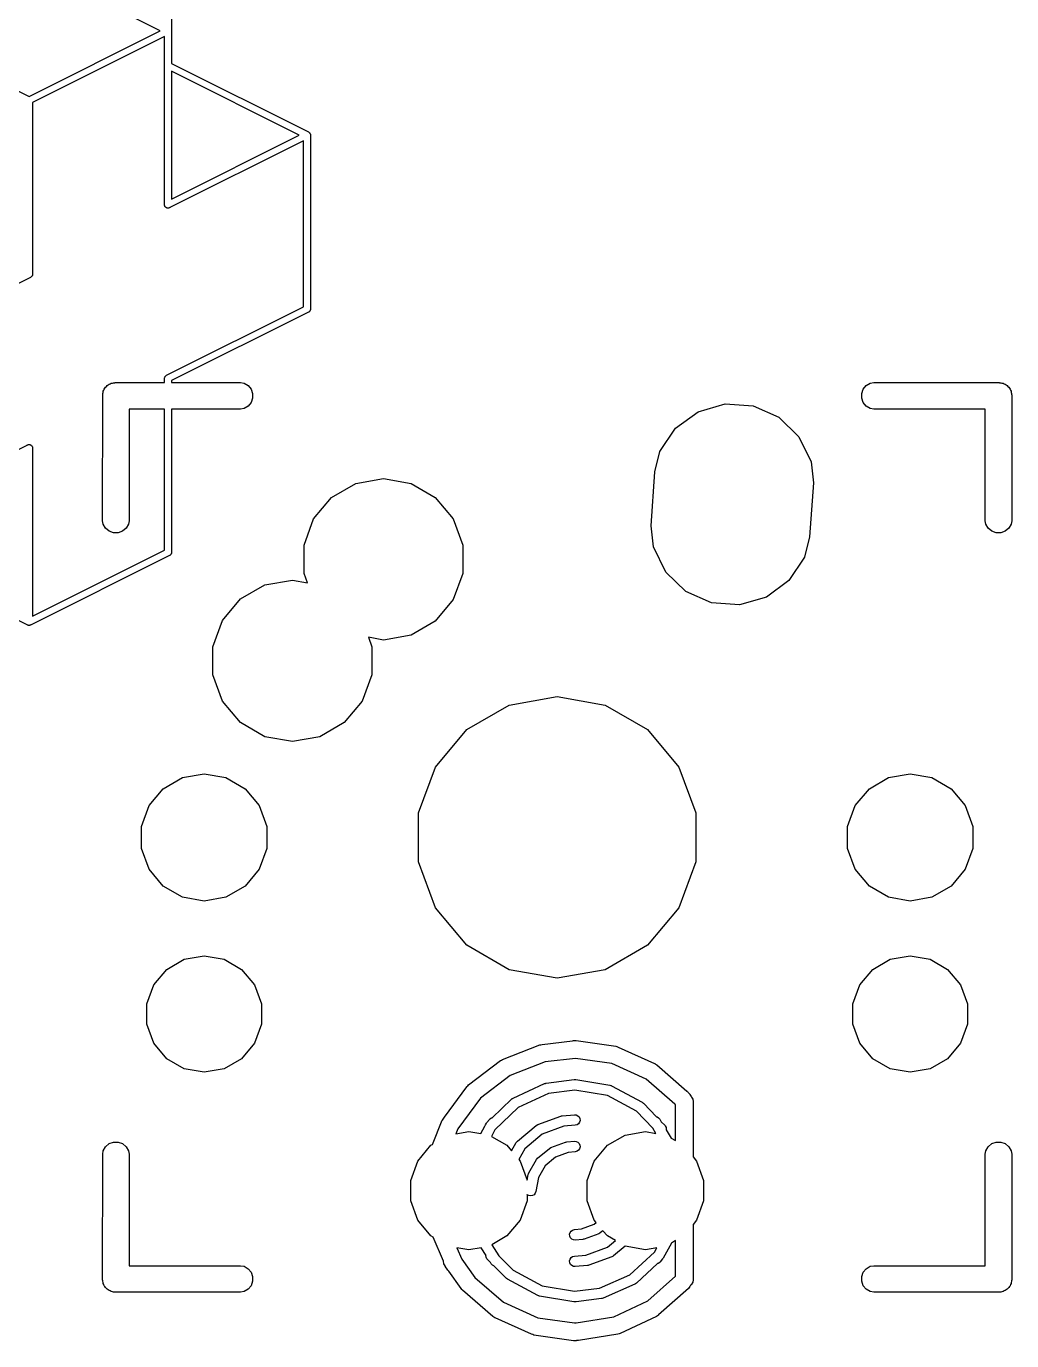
# Model space of a CAD drawing. Extents: x 242.4 to 312.6, y -174.9 to -102.
# Drawn here: x 298.43 to 312.61, y -155.83 to -136.92 of the extents above; entities that cross this region are included whole.
import ezdxf

# ---------------------------------------------------------------- set-up
doc = ezdxf.new("R2010")
doc.units = 0
doc.header["$MEASUREMENT"] = 0
doc.layers.add('BLACK', color=7, linetype='CONTINUOUS')

msp = doc.modelspace()

# ---------------------------------------------------------------- linework, layer by layer
at = {"layer": 'BLACK', "linetype": 'CONTINUOUS'}
for p, q in [((300.358, -136.99), (298.449, -136.035)), ((300.52, -136.081), (300.52, -136.984)), ((296.499, -136.949), (298.47, -137.934)), ((298.47, -137.934), (300.358, -136.99)), ((300.52, -136.984), (300.521, -136.987)), ((300.521, -136.987), (300.52, -136.99)), ((300.52, -136.99), (300.521, -136.993)), ((300.521, -136.993), (300.52, -136.996)), ((300.52, -136.996), (300.52, -137.459)), ((300.42, -137.071), (298.52, -138.021)), ((300.42, -137.487), (300.42, -137.071)), ((300.419, -137.493), (300.42, -137.487)), ((300.42, -137.496), (300.419, -137.493)), ((300.42, -139.484), (300.42, -137.496)), ((300.52, -137.459), (302.49, -138.444)), ((302.358, -138.49), (300.52, -137.571)), ((300.52, -137.571), (300.52, -139.409)), ((298.52, -138.021), (298.52, -140.484)), ((300.52, -139.409), (302.358, -138.49)), ((302.49, -138.444), (302.495, -138.446)), ((302.495, -138.446), (302.497, -138.447)), ((302.497, -138.447), (302.498, -138.448)), ((302.498, -138.448), (302.502, -138.452)), ((302.502, -138.452), (302.507, -138.455)), ((302.507, -138.455), (302.508, -138.456)), ((302.508, -138.456), (302.509, -138.457)), ((302.509, -138.457), (302.51, -138.459)), ((302.51, -138.459), (302.511, -138.46)), ((302.511, -138.46), (302.513, -138.465)), ((302.513, -138.465), (302.517, -138.47)), ((302.517, -138.47), (302.517, -138.471)), ((302.517, -138.471), (302.518, -138.473)), ((302.518, -138.473), (302.518, -138.474)), ((302.518, -138.474), (302.519, -138.476)), ((302.519, -138.476), (302.519, -138.481)), ((302.519, -138.481), (302.521, -138.487)), ((302.521, -138.487), (302.52, -138.49)), ((302.52, -138.49), (302.521, -138.493)), ((302.521, -138.493), (302.52, -138.496)), ((302.52, -138.496), (302.52, -140.987)), ((302.42, -138.571), (300.498, -139.532)), ((302.42, -140.959), (302.42, -138.571)), ((300.419, -139.487), (300.42, -139.484)), ((300.42, -139.493), (300.419, -139.487)), ((300.42, -139.494), (300.42, -139.493)), ((300.421, -139.497), (300.42, -139.494)), ((300.421, -139.504), (300.421, -139.497)), ((300.422, -139.506), (300.421, -139.504)), ((300.422, -139.507), (300.422, -139.506)), ((300.426, -139.514), (300.422, -139.507)), ((300.429, -139.52), (300.426, -139.514)), ((300.43, -139.521), (300.429, -139.52)), ((300.431, -139.523), (300.43, -139.521)), ((300.437, -139.527), (300.431, -139.523)), ((300.442, -139.532), (300.437, -139.527)), ((300.443, -139.533), (300.442, -139.532)), ((300.445, -139.534), (300.443, -139.533)), ((300.452, -139.536), (300.445, -139.534)), ((300.458, -139.539), (300.452, -139.536)), ((300.46, -139.539), (300.458, -139.539)), ((300.461, -139.54), (300.46, -139.539)), ((300.469, -139.54), (300.461, -139.54)), ((300.476, -139.54), (300.469, -139.54)), ((300.477, -139.54), (300.476, -139.54)), ((300.479, -139.54), (300.477, -139.54)), ((300.486, -139.537), (300.479, -139.54)), ((300.488, -139.537), (300.486, -139.537)), ((300.49, -139.536), (300.488, -139.537)), ((300.495, -139.534), (300.49, -139.536)), ((300.498, -139.532), (300.495, -139.534)), ((298.49, -140.536), (296.499, -141.531)), ((298.495, -140.534), (298.49, -140.536)), ((298.497, -140.533), (298.495, -140.534)), ((298.498, -140.532), (298.497, -140.533)), ((298.502, -140.528), (298.498, -140.532)), ((298.507, -140.525), (298.502, -140.528)), ((298.508, -140.524), (298.507, -140.525)), ((298.509, -140.523), (298.508, -140.524)), ((298.51, -140.521), (298.509, -140.523)), ((298.511, -140.52), (298.51, -140.521)), ((298.513, -140.515), (298.511, -140.52)), ((298.517, -140.51), (298.513, -140.515)), ((298.518, -140.507), (298.517, -140.509)), ((298.517, -140.509), (298.517, -140.51)), ((298.519, -140.504), (298.518, -140.506)), ((298.518, -140.506), (298.518, -140.507)), ((298.521, -140.493), (298.519, -140.499)), ((298.519, -140.499), (298.519, -140.504)), ((298.52, -140.484), (298.521, -140.487)), ((298.521, -140.487), (298.52, -140.49)), ((298.52, -140.49), (298.521, -140.493)), ((300.45, -141.944), (302.42, -140.959)), ((302.513, -141.016), (302.509, -141.023)), ((302.517, -141.01), (302.513, -141.016)), ((302.518, -141.007), (302.517, -141.009)), ((302.517, -141.009), (302.517, -141.01)), ((302.519, -141), (302.518, -141.007)), ((302.521, -140.993), (302.519, -141)), ((302.52, -140.987), (302.521, -140.993)), ((302.49, -141.036), (300.52, -142.021)), ((302.495, -141.034), (302.49, -141.036)), ((302.501, -141.029), (302.495, -141.034)), ((302.507, -141.025), (302.501, -141.029)), ((302.508, -141.024), (302.507, -141.025)), ((302.509, -141.023), (302.508, -141.024)), ((300.423, -141.97), (300.427, -141.964)), ((300.427, -141.964), (300.431, -141.957)), ((300.431, -141.957), (300.432, -141.956)), ((300.432, -141.956), (300.433, -141.955)), ((300.433, -141.955), (300.439, -141.951)), ((300.439, -141.951), (300.445, -141.946)), ((300.445, -141.946), (300.45, -141.944)), ((299.547, -142.159), (299.552, -142.143)), ((299.552, -142.143), (299.563, -142.13)), ((299.563, -142.13), (299.572, -142.116)), ((299.572, -142.116), (299.585, -142.105)), ((299.585, -142.105), (299.596, -142.092)), ((299.596, -142.092), (299.61, -142.083)), ((299.61, -142.083), (299.623, -142.072)), ((299.623, -142.072), (299.639, -142.067)), ((299.639, -142.067), (299.654, -142.058)), ((299.654, -142.058), (299.671, -142.055)), ((299.671, -142.055), (299.686, -142.05)), ((299.686, -142.05), (299.703, -142.05)), ((299.703, -142.05), (299.703, -142.049)), ((299.703, -142.049), (300.42, -142.049)), ((300.419, -141.987), (300.421, -141.98)), ((300.42, -141.993), (300.419, -141.987)), ((300.42, -142.049), (300.42, -141.993)), ((300.421, -141.98), (300.422, -141.973)), ((300.422, -141.973), (300.423, -141.971)), ((300.423, -141.971), (300.423, -141.97)), ((300.52, -142.021), (300.52, -142.049)), ((300.52, -142.049), (301.515, -142.049)), ((301.515, -142.049), (301.564, -142.058)), ((301.564, -142.058), (301.622, -142.092)), ((301.622, -142.092), (301.666, -142.143)), ((301.666, -142.143), (301.688, -142.206)), ((310.452, -142.206), (310.474, -142.143)), ((310.474, -142.143), (310.518, -142.092)), ((310.518, -142.092), (310.576, -142.058)), ((310.576, -142.058), (310.625, -142.049)), ((310.625, -142.049), (312.437, -142.049)), ((312.437, -142.049), (312.437, -142.05)), ((312.437, -142.05), (312.454, -142.05)), ((312.454, -142.05), (312.469, -142.055)), ((312.469, -142.055), (312.486, -142.058)), ((312.486, -142.058), (312.501, -142.067)), ((312.501, -142.067), (312.517, -142.072)), ((312.517, -142.072), (312.53, -142.083)), ((312.53, -142.083), (312.544, -142.092)), ((312.544, -142.092), (312.555, -142.105)), ((312.555, -142.105), (312.568, -142.116)), ((312.568, -142.116), (312.577, -142.13)), ((312.577, -142.13), (312.588, -142.143)), ((312.588, -142.143), (312.593, -142.159)), ((299.529, -144.035), (299.53, -142.223)), ((299.53, -142.206), (299.535, -142.191)), ((299.53, -142.223), (299.53, -142.206)), ((299.535, -142.191), (299.538, -142.174)), ((299.538, -142.174), (299.547, -142.159)), ((301.666, -142.337), (301.622, -142.388)), ((301.688, -142.274), (301.666, -142.337)), ((301.688, -142.206), (301.688, -142.274)), ((310.452, -142.274), (310.452, -142.206)), ((310.474, -142.337), (310.452, -142.274)), ((310.518, -142.388), (310.474, -142.337)), ((312.593, -142.159), (312.602, -142.174)), ((312.602, -142.174), (312.605, -142.191)), ((312.605, -142.191), (312.61, -142.206)), ((312.61, -142.206), (312.61, -142.223)), ((312.61, -142.223), (312.611, -142.223)), ((312.611, -142.223), (312.611, -144.035)), ((300.42, -142.43), (299.911, -142.43)), ((299.911, -142.43), (299.911, -144.035)), ((300.42, -144.459), (300.42, -142.43)), ((301.515, -142.43), (300.52, -142.43)), ((300.52, -142.43), (300.52, -144.487)), ((301.564, -142.422), (301.515, -142.43)), ((301.622, -142.388), (301.564, -142.422)), ((307.774, -142.705), (308.1, -142.467)), ((308.1, -142.467), (308.488, -142.356)), ((308.488, -142.356), (308.89, -142.384)), ((308.89, -142.384), (309.258, -142.547)), ((310.576, -142.422), (310.518, -142.388)), ((310.625, -142.43), (310.576, -142.422)), ((312.229, -142.43), (310.625, -142.43)), ((312.23, -144.035), (312.229, -142.43)), ((307.549, -143.039), (307.774, -142.705)), ((309.258, -142.547), (309.548, -142.827)), ((309.548, -142.827), (309.725, -143.189)), ((296.47, -143.934), (298.442, -142.948)), ((298.442, -142.948), (298.445, -142.946)), ((298.445, -142.946), (298.45, -142.944)), ((298.45, -142.944), (298.452, -142.943)), ((298.452, -142.943), (298.454, -142.943)), ((298.454, -142.943), (298.461, -142.94)), ((298.461, -142.94), (298.463, -142.94)), ((298.463, -142.94), (298.464, -142.94)), ((298.464, -142.94), (298.471, -142.94)), ((298.471, -142.94), (298.479, -142.94)), ((298.479, -142.94), (298.48, -142.941)), ((298.48, -142.941), (298.482, -142.941)), ((298.482, -142.941), (298.488, -142.944)), ((298.488, -142.944), (298.495, -142.946)), ((298.495, -142.946), (298.497, -142.947)), ((298.497, -142.947), (298.498, -142.948)), ((298.498, -142.948), (298.503, -142.953)), ((298.503, -142.953), (298.509, -142.957)), ((298.509, -142.957), (298.51, -142.959)), ((298.51, -142.959), (298.511, -142.96)), ((298.511, -142.96), (298.514, -142.966)), ((298.514, -142.966), (298.518, -142.973)), ((298.518, -142.973), (298.518, -142.974)), ((298.518, -142.974), (298.519, -142.976)), ((298.519, -142.976), (298.52, -142.983)), ((298.52, -142.983), (298.52, -142.986)), ((298.52, -142.986), (298.52, -142.987)), ((298.52, -142.987), (298.521, -142.993)), ((298.521, -142.993), (298.52, -142.996)), ((298.52, -142.996), (298.52, -145.409)), ((307.477, -143.332), (307.549, -143.039)), ((309.725, -143.189), (309.757, -143.489)), ((303.173, -143.499), (303.57, -143.429)), ((303.57, -143.429), (303.967, -143.499)), ((307.423, -144.111), (307.477, -143.332)), ((302.824, -143.701), (303.173, -143.499)), ((303.967, -143.499), (304.316, -143.701)), ((309.757, -143.489), (309.703, -144.268)), ((302.565, -144.01), (302.824, -143.701)), ((304.316, -143.701), (304.575, -144.01)), ((299.538, -144.084), (299.529, -144.035)), ((299.911, -144.035), (299.902, -144.084)), ((302.427, -144.388), (302.565, -144.01)), ((304.575, -144.01), (304.713, -144.388)), ((312.238, -144.084), (312.23, -144.035)), ((312.611, -144.035), (312.602, -144.084)), ((299.572, -144.142), (299.538, -144.084)), ((299.623, -144.186), (299.572, -144.142)), ((299.686, -144.208), (299.623, -144.186)), ((299.754, -144.208), (299.686, -144.208)), ((299.817, -144.186), (299.754, -144.208)), ((299.868, -144.142), (299.817, -144.186)), ((299.902, -144.084), (299.868, -144.142)), ((307.455, -144.411), (307.423, -144.111)), ((312.272, -144.142), (312.238, -144.084)), ((312.323, -144.186), (312.272, -144.142)), ((312.386, -144.208), (312.323, -144.186)), ((312.454, -144.208), (312.386, -144.208)), ((312.517, -144.186), (312.454, -144.208)), ((312.568, -144.142), (312.517, -144.186)), ((312.602, -144.084), (312.568, -144.142)), ((302.427, -144.792), (302.427, -144.388)), ((304.713, -144.388), (304.713, -144.792)), ((307.632, -144.773), (307.455, -144.411)), ((309.703, -144.268), (309.631, -144.561)), ((298.441, -145.531), (296.47, -144.546)), ((300.49, -144.536), (298.499, -145.531)), ((298.52, -145.409), (300.42, -144.459)), ((300.495, -144.534), (300.49, -144.536)), ((300.501, -144.529), (300.495, -144.534)), ((300.507, -144.525), (300.501, -144.529)), ((300.508, -144.524), (300.507, -144.525)), ((300.509, -144.523), (300.508, -144.524)), ((300.513, -144.516), (300.509, -144.523)), ((300.517, -144.51), (300.513, -144.516)), ((300.518, -144.507), (300.517, -144.509)), ((300.517, -144.509), (300.517, -144.51)), ((300.519, -144.5), (300.518, -144.507)), ((300.521, -144.493), (300.519, -144.5)), ((300.52, -144.487), (300.521, -144.493)), ((309.631, -144.561), (309.406, -144.895)), ((302.476, -144.928), (302.427, -144.792)), ((304.713, -144.792), (304.575, -145.17)), ((307.922, -145.053), (307.632, -144.773)), ((301.514, -145.161), (301.863, -144.959)), ((301.863, -144.959), (302.26, -144.889)), ((302.26, -144.889), (302.476, -144.928)), ((309.406, -144.895), (309.08, -145.133)), ((301.255, -145.47), (301.514, -145.161)), ((304.575, -145.17), (304.316, -145.479)), ((308.29, -145.216), (307.922, -145.053)), ((309.08, -145.133), (308.692, -145.244)), ((308.692, -145.244), (308.29, -145.216)), ((298.442, -145.532), (298.441, -145.531)), ((298.443, -145.533), (298.442, -145.532)), ((298.445, -145.534), (298.443, -145.533)), ((298.45, -145.536), (298.445, -145.534)), ((298.452, -145.537), (298.45, -145.536)), ((298.453, -145.537), (298.452, -145.537)), ((298.458, -145.539), (298.453, -145.537)), ((298.46, -145.539), (298.458, -145.539)), ((298.461, -145.54), (298.46, -145.539)), ((298.463, -145.54), (298.461, -145.54)), ((298.464, -145.54), (298.463, -145.54)), ((298.47, -145.54), (298.464, -145.54)), ((298.476, -145.54), (298.47, -145.54)), ((298.477, -145.54), (298.476, -145.54)), ((298.479, -145.54), (298.477, -145.54)), ((298.48, -145.539), (298.479, -145.54)), ((298.482, -145.539), (298.48, -145.539)), ((298.487, -145.537), (298.482, -145.539)), ((298.488, -145.537), (298.487, -145.537)), ((298.49, -145.536), (298.488, -145.537)), ((298.495, -145.534), (298.49, -145.536)), ((298.497, -145.533), (298.495, -145.534)), ((298.498, -145.532), (298.497, -145.533)), ((298.499, -145.531), (298.498, -145.532)), ((301.117, -145.848), (301.255, -145.47)), ((304.316, -145.479), (303.967, -145.681)), ((303.57, -145.751), (303.353, -145.712)), ((303.353, -145.712), (303.403, -145.848)), ((303.967, -145.681), (303.57, -145.751)), ((301.117, -146.252), (301.117, -145.848)), ((303.403, -145.848), (303.403, -146.252)), ((301.255, -146.63), (301.117, -146.252)), ((303.403, -146.252), (303.265, -146.63)), ((301.514, -146.939), (301.255, -146.63)), ((303.265, -146.63), (303.006, -146.939)), ((304.769, -147.039), (305.378, -146.687)), ((305.378, -146.687), (306.07, -146.565)), ((306.07, -146.565), (306.762, -146.687)), ((306.762, -146.687), (307.371, -147.039)), ((301.863, -147.141), (301.514, -146.939)), ((303.006, -146.939), (302.657, -147.141)), ((304.317, -147.578), (304.769, -147.039)), ((307.371, -147.039), (307.823, -147.578)), ((302.26, -147.211), (301.863, -147.141)), ((302.657, -147.141), (302.26, -147.211)), ((304.076, -148.238), (304.317, -147.578)), ((307.823, -147.578), (308.064, -148.238)), ((300.402, -147.889), (300.677, -147.73)), ((300.677, -147.73), (300.99, -147.675)), ((300.99, -147.675), (301.303, -147.73)), ((301.303, -147.73), (301.578, -147.889)), ((310.562, -147.889), (310.837, -147.73)), ((310.837, -147.73), (311.15, -147.675)), ((311.15, -147.675), (311.463, -147.73)), ((311.463, -147.73), (311.738, -147.889)), ((300.198, -148.133), (300.402, -147.889)), ((301.578, -147.889), (301.782, -148.133)), ((310.358, -148.133), (310.562, -147.889)), ((311.738, -147.889), (311.942, -148.133)), ((300.089, -148.431), (300.198, -148.133)), ((301.782, -148.133), (301.891, -148.431)), ((310.249, -148.431), (310.358, -148.133)), ((311.942, -148.133), (312.051, -148.431)), ((304.076, -148.942), (304.076, -148.238)), ((308.064, -148.238), (308.064, -148.942)), ((300.089, -148.749), (300.089, -148.431)), ((301.891, -148.431), (301.891, -148.749)), ((310.249, -148.749), (310.249, -148.431)), ((312.051, -148.431), (312.051, -148.749)), ((300.198, -149.047), (300.089, -148.749)), ((301.891, -148.749), (301.782, -149.047)), ((310.358, -149.047), (310.249, -148.749)), ((312.051, -148.749), (311.942, -149.047)), ((304.317, -149.602), (304.076, -148.942)), ((308.064, -148.942), (307.823, -149.602)), ((300.402, -149.291), (300.198, -149.047)), ((301.782, -149.047), (301.578, -149.291)), ((310.562, -149.291), (310.358, -149.047)), ((311.942, -149.047), (311.738, -149.291)), ((300.677, -149.45), (300.402, -149.291)), ((301.578, -149.291), (301.303, -149.45)), ((310.837, -149.45), (310.562, -149.291)), ((311.738, -149.291), (311.463, -149.45)), ((300.99, -149.505), (300.677, -149.45)), ((301.303, -149.45), (300.99, -149.505)), ((311.15, -149.505), (310.837, -149.45)), ((311.463, -149.45), (311.15, -149.505)), ((304.769, -150.141), (304.317, -149.602)), ((307.823, -149.602), (307.371, -150.141)), ((305.378, -150.493), (304.769, -150.141)), ((307.371, -150.141), (306.762, -150.493)), ((300.451, -150.488), (300.703, -150.342)), ((300.703, -150.342), (300.99, -150.292)), ((300.99, -150.292), (301.277, -150.342)), ((301.277, -150.342), (301.529, -150.488)), ((310.611, -150.488), (310.863, -150.342)), ((310.863, -150.342), (311.15, -150.292)), ((311.15, -150.292), (311.437, -150.342)), ((311.437, -150.342), (311.689, -150.488)), ((300.264, -150.711), (300.451, -150.488)), ((301.529, -150.488), (301.716, -150.711)), ((306.07, -150.615), (305.378, -150.493)), ((306.762, -150.493), (306.07, -150.615)), ((310.424, -150.711), (310.611, -150.488)), ((311.689, -150.488), (311.876, -150.711)), ((300.164, -150.984), (300.264, -150.711)), ((301.716, -150.711), (301.815, -150.984)), ((310.325, -150.984), (310.424, -150.711)), ((311.876, -150.711), (311.976, -150.984)), ((300.164, -151.276), (300.164, -150.984)), ((301.815, -150.984), (301.815, -151.276)), ((310.325, -151.276), (310.325, -150.984)), ((311.976, -150.984), (311.976, -151.276)), ((300.264, -151.549), (300.164, -151.276)), ((301.815, -151.276), (301.716, -151.549)), ((310.424, -151.549), (310.325, -151.276)), ((311.976, -151.276), (311.876, -151.549)), ((300.451, -151.772), (300.264, -151.549)), ((301.716, -151.549), (301.529, -151.772)), ((305.284, -151.782), (305.821, -151.574)), ((305.821, -151.574), (305.822, -151.574)), ((305.822, -151.574), (305.837, -151.571)), ((305.837, -151.571), (305.852, -151.567)), ((305.852, -151.567), (306.293, -151.516)), ((306.293, -151.516), (306.306, -151.512)), ((306.306, -151.512), (306.342, -151.512)), ((306.342, -151.512), (306.912, -151.594)), ((306.912, -151.594), (306.914, -151.594)), ((306.914, -151.594), (306.93, -151.599)), ((306.93, -151.599), (306.947, -151.604)), ((306.947, -151.604), (307.471, -151.843)), ((310.611, -151.772), (310.424, -151.549)), ((311.876, -151.549), (311.689, -151.772)), ((300.703, -151.918), (300.451, -151.772)), ((301.529, -151.772), (301.277, -151.918)), ((305.254, -151.799), (305.269, -151.791)), ((305.269, -151.791), (305.284, -151.782)), ((306.332, -151.767), (305.897, -151.817)), ((306.858, -151.843), (306.332, -151.767)), ((310.863, -151.918), (310.611, -151.772)), ((311.689, -151.772), (311.437, -151.918)), ((300.99, -151.968), (300.703, -151.918)), ((301.277, -151.918), (300.99, -151.968)), ((304.796, -152.15), (305.253, -151.8)), ((305.253, -151.8), (305.254, -151.799)), ((305.897, -151.817), (305.393, -152.012)), ((307.35, -152.066), (306.858, -151.843)), ((307.471, -151.843), (307.473, -151.843)), ((307.473, -151.843), (307.487, -151.853)), ((307.487, -151.853), (307.502, -151.862)), ((307.502, -151.862), (307.938, -152.238)), ((311.15, -151.968), (310.863, -151.918)), ((311.437, -151.918), (311.15, -151.968)), ((304.772, -152.174), (304.784, -152.162)), ((304.784, -152.162), (304.796, -152.15)), ((305.393, -152.012), (304.965, -152.34)), ((305.435, -152.341), (305.889, -152.131)), ((305.889, -152.131), (305.902, -152.127)), ((305.902, -152.127), (305.906, -152.126)), ((305.906, -152.126), (305.911, -152.125)), ((305.911, -152.125), (306.313, -152.07)), ((306.313, -152.07), (306.326, -152.07)), ((306.326, -152.07), (306.331, -152.071)), ((306.331, -152.071), (306.337, -152.071)), ((306.337, -152.071), (306.83, -152.153)), ((306.83, -152.153), (306.843, -152.156)), ((306.843, -152.156), (306.848, -152.159)), ((306.848, -152.159), (306.854, -152.161)), ((306.854, -152.161), (307.294, -152.399)), ((307.765, -152.424), (307.35, -152.066)), ((304.45, -152.614), (304.771, -152.176)), ((304.965, -152.34), (304.641, -152.783)), ((304.771, -152.176), (304.772, -152.174)), ((305.135, -152.622), (305.414, -152.355)), ((305.414, -152.355), (305.424, -152.347)), ((305.414, -152.355), (305.414, -152.355)), ((305.414, -152.355), (305.414, -152.355)), ((305.424, -152.347), (305.43, -152.344)), ((305.43, -152.344), (305.435, -152.341)), ((305.943, -152.274), (305.51, -152.474)), ((306.322, -152.223), (305.943, -152.274)), ((306.793, -152.301), (306.322, -152.223)), ((307.211, -152.527), (306.793, -152.301)), ((307.938, -152.238), (307.939, -152.239)), ((307.939, -152.239), (307.945, -152.246)), ((307.945, -152.246), (307.952, -152.252)), ((307.952, -152.252), (307.979, -152.284)), ((307.979, -152.284), (307.98, -152.285)), ((307.98, -152.285), (307.999, -152.316)), ((307.999, -152.316), (308.002, -152.324)), ((308.002, -152.324), (308.02, -152.356)), ((308.02, -152.356), (308.026, -152.389)), ((305.51, -152.474), (305.175, -152.794)), ((307.446, -152.771), (307.211, -152.527)), ((307.294, -152.399), (307.305, -152.406)), ((307.305, -152.406), (307.309, -152.41)), ((307.309, -152.41), (307.313, -152.413)), ((307.313, -152.413), (307.499, -152.607)), ((307.772, -152.432), (307.765, -152.424)), ((307.772, -152.951), (307.772, -152.432)), ((308.026, -152.389), (308.026, -153.183)), ((304.275, -153.005), (304.417, -152.658)), ((304.417, -152.658), (304.418, -152.657)), ((304.418, -152.657), (304.437, -152.626)), ((304.437, -152.626), (304.45, -152.614)), ((305.031, -152.741), (305.037, -152.721)), ((305.037, -152.721), (305.052, -152.7)), ((305.052, -152.7), (305.053, -152.7)), ((305.053, -152.7), (305.06, -152.689)), ((305.053, -152.7), (305.053, -152.7)), ((305.06, -152.688), (305.094, -152.647)), ((305.06, -152.689), (305.06, -152.688)), ((305.06, -152.689), (305.06, -152.689)), ((305.094, -152.647), (305.103, -152.637)), ((305.103, -152.637), (305.124, -152.624)), ((305.124, -152.624), (305.135, -152.622)), ((305.497, -152.959), (305.767, -152.732)), ((305.767, -152.732), (305.79, -152.719)), ((305.767, -152.732), (305.767, -152.732)), ((305.79, -152.719), (306.122, -152.598)), ((306.122, -152.598), (306.131, -152.596)), ((306.131, -152.596), (306.141, -152.594)), ((306.141, -152.594), (306.317, -152.578)), ((306.331, -152.73), (306.164, -152.744)), ((306.317, -152.578), (306.344, -152.58)), ((306.356, -152.723), (306.331, -152.73)), ((306.344, -152.58), (306.368, -152.592)), ((306.378, -152.708), (306.356, -152.723)), ((306.368, -152.592), (306.386, -152.61)), ((306.393, -152.686), (306.378, -152.708)), ((306.386, -152.61), (306.398, -152.634)), ((306.4, -152.661), (306.393, -152.686)), ((306.398, -152.634), (306.4, -152.661)), ((307.499, -152.607), (307.507, -152.608)), ((307.507, -152.608), (307.529, -152.621)), ((307.529, -152.621), (307.545, -152.64)), ((307.545, -152.64), (307.568, -152.678)), ((307.568, -152.678), (307.618, -152.73)), ((307.618, -152.73), (307.626, -152.74)), ((307.626, -152.74), (307.637, -152.763)), ((304.641, -152.783), (304.613, -152.852)), ((304.613, -152.852), (304.8, -152.819)), ((304.8, -152.819), (304.972, -152.849)), ((304.972, -152.849), (305.031, -152.741)), ((305.175, -152.794), (305.124, -152.889)), ((305.124, -152.889), (305.347, -153.018)), ((305.855, -152.857), (305.605, -153.067)), ((306.164, -152.744), (305.855, -152.857)), ((306.793, -153.018), (307.049, -152.87)), ((307.049, -152.87), (307.34, -152.819)), ((307.34, -152.819), (307.491, -152.846)), ((307.491, -152.846), (307.446, -152.771)), ((307.637, -152.763), (307.639, -152.788)), ((307.639, -152.788), (307.638, -152.794)), ((307.638, -152.794), (307.712, -152.917)), ((307.712, -152.917), (307.772, -152.951)), ((299.53, -153.145), (299.538, -153.096)), ((299.538, -153.096), (299.572, -153.038)), ((299.572, -153.038), (299.623, -152.994)), ((299.623, -152.994), (299.686, -152.972)), ((299.686, -152.972), (299.754, -152.972)), ((299.754, -152.972), (299.817, -152.994)), ((299.817, -152.994), (299.868, -153.038)), ((299.868, -153.038), (299.902, -153.096)), ((299.902, -153.096), (299.911, -153.145)), ((304.063, -153.244), (304.253, -153.018)), ((304.253, -153.018), (304.275, -153.005)), ((305.347, -153.018), (305.412, -153.096)), ((305.412, -153.096), (305.48, -152.979)), ((305.48, -152.979), (305.497, -152.959)), ((305.48, -152.979), (305.48, -152.979)), ((305.605, -153.067), (305.517, -153.22)), ((305.789, -153.203), (305.958, -153.062)), ((305.958, -153.062), (305.98, -153.048)), ((305.958, -153.062), (305.958, -153.062)), ((305.98, -153.048), (306.188, -152.973)), ((306.188, -152.973), (306.197, -152.971)), ((306.197, -152.971), (306.207, -152.969)), ((306.207, -152.969), (306.317, -152.959)), ((306.331, -153.111), (306.23, -153.12)), ((306.317, -152.959), (306.344, -152.961)), ((306.356, -153.104), (306.331, -153.111)), ((306.344, -152.961), (306.368, -152.973)), ((306.378, -153.089), (306.356, -153.104)), ((306.368, -152.973), (306.386, -152.991)), ((306.393, -153.067), (306.378, -153.089)), ((306.386, -152.991), (306.398, -153.015)), ((306.4, -153.042), (306.393, -153.067)), ((306.398, -153.015), (306.4, -153.042)), ((306.603, -153.244), (306.793, -153.018)), ((312.229, -153.145), (312.238, -153.096)), ((312.238, -153.096), (312.272, -153.038)), ((312.272, -153.038), (312.323, -152.994)), ((312.323, -152.994), (312.386, -152.972)), ((312.386, -152.972), (312.454, -152.972)), ((312.454, -152.972), (312.517, -152.994)), ((312.517, -152.994), (312.568, -153.038)), ((312.568, -153.038), (312.602, -153.096)), ((312.602, -153.096), (312.611, -153.145)), ((299.529, -154.957), (299.53, -153.145)), ((299.911, -153.145), (299.911, -154.749)), ((303.962, -153.522), (304.063, -153.244)), ((305.517, -153.22), (305.537, -153.244)), ((305.537, -153.244), (305.638, -153.521)), ((305.661, -153.415), (305.772, -153.224)), ((305.772, -153.224), (305.789, -153.203)), ((305.789, -153.203), (305.789, -153.203)), ((306.045, -153.187), (305.897, -153.312)), ((306.23, -153.12), (306.045, -153.187)), ((306.502, -153.522), (306.603, -153.244)), ((308.026, -153.183), (308.077, -153.244)), ((308.077, -153.244), (308.178, -153.522)), ((312.23, -154.749), (312.229, -153.145)), ((312.611, -153.145), (312.611, -154.957)), ((305.638, -153.521), (305.652, -153.44)), ((305.652, -153.44), (305.657, -153.427)), ((305.652, -153.44), (305.652, -153.44)), ((305.657, -153.427), (305.661, -153.415)), ((305.661, -153.415), (305.661, -153.415)), ((305.8, -153.479), (305.764, -153.683)), ((305.897, -153.312), (305.8, -153.479)), ((303.962, -153.818), (303.962, -153.522)), ((305.764, -153.683), (305.755, -153.708)), ((306.502, -153.818), (306.502, -153.522)), ((308.178, -153.522), (308.178, -153.818)), ((304.063, -154.096), (303.962, -153.818)), ((305.638, -153.818), (305.537, -154.096)), ((305.64, -153.728), (305.638, -153.726)), ((305.638, -153.726), (305.638, -153.818)), ((305.663, -153.742), (305.64, -153.728)), ((305.689, -153.746), (305.663, -153.742)), ((305.715, -153.742), (305.689, -153.746)), ((305.738, -153.728), (305.715, -153.742)), ((305.755, -153.708), (305.738, -153.728)), ((306.603, -154.096), (306.502, -153.818)), ((308.178, -153.818), (308.077, -154.096)), ((304.253, -154.322), (304.063, -154.096)), ((305.537, -154.096), (305.347, -154.322)), ((306.255, -154.273), (306.27, -154.251)), ((306.27, -154.251), (306.292, -154.236)), ((306.292, -154.236), (306.317, -154.229)), ((306.317, -154.229), (306.418, -154.22)), ((306.418, -154.22), (306.603, -154.153)), ((306.631, -154.129), (306.603, -154.096)), ((306.603, -154.153), (306.631, -154.129)), ((306.729, -154.246), (306.69, -154.278)), ((306.793, -154.322), (306.729, -154.246)), ((308.077, -154.096), (308.026, -154.157)), ((308.026, -154.157), (308.026, -154.951)), ((304.285, -154.341), (304.253, -154.322)), ((304.434, -154.684), (304.285, -154.341)), ((305.347, -154.322), (305.129, -154.448)), ((306.248, -154.298), (306.255, -154.273)), ((306.25, -154.325), (306.248, -154.298)), ((306.262, -154.349), (306.25, -154.325)), ((306.28, -154.367), (306.262, -154.349)), ((306.304, -154.379), (306.28, -154.367)), ((306.331, -154.381), (306.304, -154.379)), ((306.441, -154.371), (306.331, -154.381)), ((306.451, -154.369), (306.441, -154.371)), ((306.46, -154.367), (306.451, -154.369)), ((306.668, -154.292), (306.46, -154.367)), ((306.684, -154.282), (306.668, -154.292)), ((306.668, -154.292), (306.668, -154.292)), ((306.69, -154.278), (306.684, -154.282)), ((306.69, -154.278), (306.69, -154.278)), ((306.907, -154.388), (306.793, -154.322)), ((306.793, -154.483), (306.907, -154.388)), ((307.713, -154.423), (307.595, -154.64)), ((307.772, -154.389), (307.713, -154.423)), ((307.772, -154.901), (307.772, -154.389)), ((304.8, -154.521), (304.627, -154.491)), ((304.627, -154.491), (304.697, -154.653)), ((304.976, -154.49), (304.8, -154.521)), ((305.046, -154.601), (304.976, -154.49)), ((305.045, -154.603), (305.046, -154.601)), ((305.048, -154.627), (305.045, -154.603)), ((305.059, -154.65), (305.048, -154.627)), ((305.129, -154.448), (305.229, -154.606)), ((305.229, -154.606), (305.436, -154.812)), ((306.27, -154.632), (306.292, -154.617)), ((306.292, -154.617), (306.317, -154.61)), ((306.317, -154.61), (306.484, -154.596)), ((306.484, -154.596), (306.793, -154.483)), ((306.858, -154.621), (306.526, -154.742)), ((306.878, -154.61), (306.858, -154.621)), ((306.858, -154.621), (306.858, -154.621)), ((306.881, -154.608), (306.878, -154.61)), ((307.047, -154.469), (306.881, -154.608)), ((306.881, -154.608), (306.881, -154.608)), ((307.049, -154.47), (307.047, -154.469)), ((307.34, -154.521), (307.049, -154.47)), ((307.116, -154.879), (307.469, -154.553)), ((307.502, -154.493), (307.34, -154.521)), ((307.469, -154.553), (307.502, -154.493)), ((299.911, -154.749), (301.515, -154.749)), ((301.515, -154.749), (301.564, -154.758)), ((301.564, -154.758), (301.622, -154.792)), ((301.622, -154.792), (301.666, -154.843)), ((304.434, -154.685), (304.434, -154.684)), ((304.44, -154.72), (304.434, -154.685)), ((304.456, -154.752), (304.44, -154.72)), ((304.457, -154.754), (304.456, -154.752)), ((304.475, -154.778), (304.457, -154.754)), ((304.478, -154.785), (304.475, -154.778)), ((304.497, -154.815), (304.478, -154.785)), ((304.51, -154.827), (304.497, -154.815)), ((304.697, -154.653), (304.887, -154.92)), ((305.068, -154.66), (305.059, -154.65)), ((305.109, -154.701), (305.068, -154.66)), ((305.122, -154.721), (305.109, -154.701)), ((305.138, -154.74), (305.122, -154.721)), ((305.16, -154.753), (305.138, -154.74)), ((305.336, -154.928), (305.16, -154.753)), ((305.16, -154.753), (305.16, -154.753)), ((305.436, -154.812), (305.855, -155.039)), ((306.248, -154.679), (306.255, -154.654)), ((306.25, -154.706), (306.248, -154.679)), ((306.262, -154.73), (306.25, -154.706)), ((306.255, -154.654), (306.27, -154.632)), ((306.28, -154.748), (306.262, -154.73)), ((306.304, -154.76), (306.28, -154.748)), ((306.331, -154.762), (306.304, -154.76)), ((306.507, -154.746), (306.331, -154.762)), ((306.517, -154.744), (306.507, -154.746)), ((306.526, -154.742), (306.517, -154.744)), ((307.515, -154.718), (307.21, -155)), ((307.524, -154.716), (307.515, -154.718)), ((307.545, -154.703), (307.524, -154.716)), ((307.554, -154.693), (307.545, -154.703)), ((307.588, -154.652), (307.554, -154.693)), ((307.595, -154.64), (307.588, -154.651)), ((307.588, -154.651), (307.588, -154.651)), ((307.588, -154.651), (307.588, -154.652)), ((310.474, -154.843), (310.518, -154.792)), ((310.518, -154.792), (310.576, -154.758)), ((310.576, -154.758), (310.625, -154.749)), ((310.625, -154.749), (312.23, -154.749)), ((299.53, -154.957), (299.529, -154.957)), ((299.53, -154.974), (299.53, -154.957)), ((299.535, -154.989), (299.53, -154.974)), ((299.538, -155.006), (299.535, -154.989)), ((299.547, -155.021), (299.538, -155.006)), ((301.666, -154.843), (301.688, -154.906)), ((301.688, -154.974), (301.666, -155.037)), ((301.688, -154.906), (301.688, -154.974)), ((304.689, -155.079), (304.51, -154.827)), ((304.887, -154.92), (305.298, -155.274)), ((305.34, -154.931), (305.336, -154.928)), ((305.343, -154.934), (305.34, -154.931)), ((305.354, -154.941), (305.343, -154.934)), ((305.794, -155.179), (305.354, -154.941)), ((306.68, -155.071), (307.116, -154.879)), ((307.199, -155.008), (307.194, -155.01)), ((307.21, -155), (307.199, -155.008)), ((307.21, -155), (307.21, -155)), ((307.21, -155), (307.21, -155)), ((307.373, -155.256), (307.772, -154.901)), ((308.02, -154.984), (307.998, -155.023)), ((308.026, -154.951), (308.02, -154.984)), ((310.452, -154.906), (310.474, -154.843)), ((310.452, -154.974), (310.452, -154.906)), ((310.474, -155.037), (310.452, -154.974)), ((312.602, -155.006), (312.593, -155.021)), ((312.605, -154.989), (312.602, -155.006)), ((312.61, -154.974), (312.605, -154.989)), ((312.611, -154.957), (312.61, -154.957)), ((312.61, -154.957), (312.61, -154.974)), ((299.552, -155.037), (299.547, -155.021)), ((299.563, -155.05), (299.552, -155.037)), ((299.572, -155.064), (299.563, -155.05)), ((299.585, -155.075), (299.572, -155.064)), ((299.596, -155.088), (299.585, -155.075)), ((299.61, -155.097), (299.596, -155.088)), ((299.623, -155.108), (299.61, -155.097)), ((299.639, -155.113), (299.623, -155.108)), ((299.654, -155.122), (299.639, -155.113)), ((299.671, -155.125), (299.654, -155.122)), ((299.686, -155.13), (299.671, -155.125)), ((299.703, -155.13), (299.686, -155.13)), ((301.515, -155.13), (299.703, -155.13)), ((299.703, -155.13), (299.703, -155.13)), ((301.564, -155.122), (301.515, -155.13)), ((301.622, -155.088), (301.564, -155.122)), ((301.666, -155.037), (301.622, -155.088)), ((304.699, -155.09), (304.689, -155.079)), ((304.709, -155.101), (304.699, -155.09)), ((304.71, -155.102), (304.709, -155.101)), ((305.146, -155.478), (304.71, -155.102)), ((305.8, -155.181), (305.794, -155.179)), ((305.805, -155.184), (305.8, -155.181)), ((305.818, -155.187), (305.805, -155.184)), ((306.311, -155.269), (305.818, -155.187)), ((305.855, -155.039), (306.32, -155.116)), ((306.32, -155.116), (306.68, -155.071)), ((307.189, -155.013), (306.731, -155.215)), ((307.194, -155.01), (307.189, -155.013)), ((307.958, -155.076), (307.528, -155.458)), ((307.981, -155.048), (307.958, -155.076)), ((307.989, -155.03), (307.981, -155.048)), ((307.998, -155.023), (307.989, -155.03)), ((310.518, -155.088), (310.474, -155.037)), ((310.576, -155.122), (310.518, -155.088)), ((310.625, -155.13), (310.576, -155.122)), ((312.437, -155.13), (310.625, -155.13)), ((312.454, -155.13), (312.437, -155.13)), ((312.437, -155.13), (312.437, -155.13)), ((312.469, -155.125), (312.454, -155.13)), ((312.486, -155.122), (312.469, -155.125)), ((312.501, -155.113), (312.486, -155.122)), ((312.517, -155.108), (312.501, -155.113)), ((312.53, -155.097), (312.517, -155.108)), ((312.544, -155.088), (312.53, -155.097)), ((312.555, -155.075), (312.544, -155.088)), ((312.568, -155.064), (312.555, -155.075)), ((312.577, -155.05), (312.568, -155.064)), ((312.588, -155.037), (312.577, -155.05)), ((312.593, -155.021), (312.588, -155.037)), ((305.298, -155.274), (305.79, -155.497)), ((306.337, -155.269), (306.311, -155.269)), ((306.344, -155.267), (306.337, -155.269)), ((306.71, -155.221), (306.344, -155.267)), ((306.714, -155.219), (306.71, -155.221)), ((306.719, -155.219), (306.714, -155.219)), ((306.731, -155.215), (306.719, -155.219)), ((306.885, -155.486), (307.373, -155.256)), ((305.161, -155.487), (305.146, -155.478)), ((305.175, -155.497), (305.161, -155.487)), ((305.177, -155.497), (305.175, -155.497)), ((305.701, -155.736), (305.177, -155.497)), ((305.79, -155.497), (306.32, -155.573)), ((306.32, -155.573), (306.326, -155.572)), ((306.326, -155.572), (306.344, -155.572)), ((306.344, -155.572), (306.885, -155.486)), ((307.498, -155.478), (306.977, -155.724)), ((307.512, -155.468), (307.498, -155.478)), ((307.526, -155.459), (307.512, -155.468)), ((307.528, -155.458), (307.526, -155.459)), ((305.718, -155.741), (305.701, -155.736)), ((305.734, -155.746), (305.718, -155.741)), ((305.736, -155.746), (305.734, -155.746)), ((306.306, -155.828), (305.736, -155.746)), ((306.943, -155.734), (306.375, -155.825)), ((306.96, -155.729), (306.943, -155.734)), ((306.976, -155.724), (306.96, -155.729)), ((306.977, -155.724), (306.976, -155.724)), ((306.342, -155.828), (306.306, -155.828)), ((306.347, -155.826), (306.342, -155.828)), ((306.356, -155.826), (306.347, -155.826)), ((306.365, -155.825), (306.356, -155.826)), ((306.373, -155.825), (306.365, -155.825)), ((306.375, -155.825), (306.373, -155.825))]:
    msp.add_line(p, q, dxfattribs=at)

doc.saveas('drawing.dxf')
